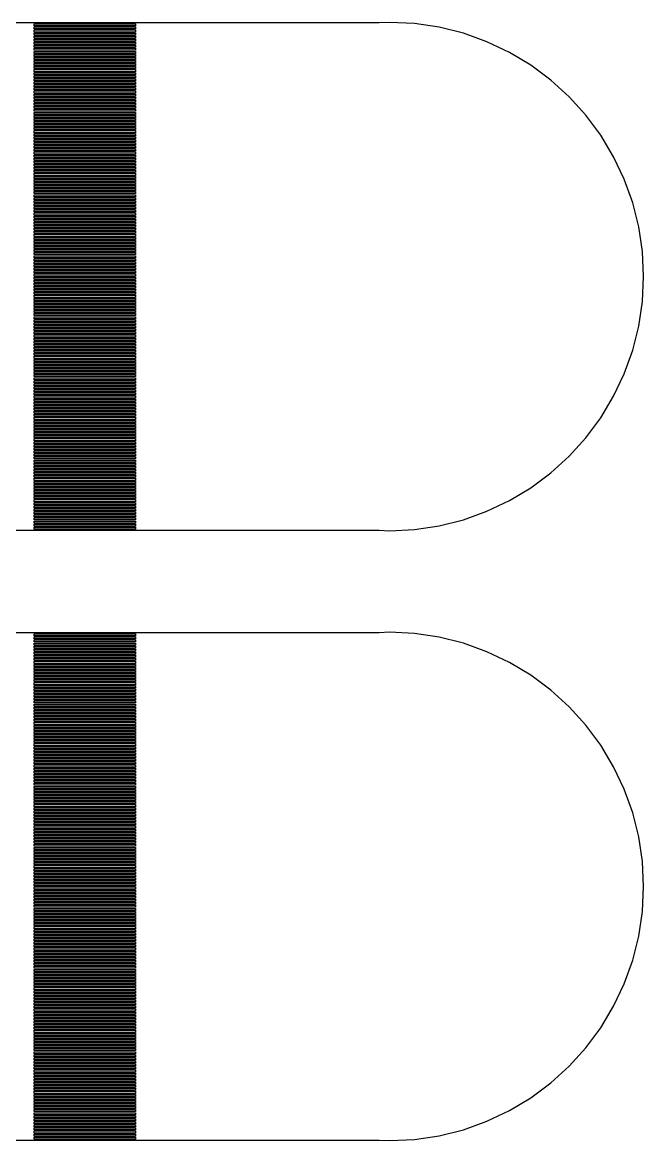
# Model space of a CAD drawing. Extents: x 0.5 to 47.5, y 0.5 to 53.5.
# Drawn here: x 17.39 to 23.5, y 24.5 to 35.5 of the extents above; entities that cross this region are included whole.
import ezdxf

# ---------------------------------------------------------------- set-up
doc = ezdxf.new("R2010")
doc.units = 0

msp = doc.modelspace()

# ---------------------------------------------------------------- linework, layer by layer
for p, q in [((20.8981, 35.495), (15.1019, 35.495)), ((17.5, 35.465), (17.5, 35.485)), ((17.5, 35.485), (18.5, 35.485)), ((18.5, 35.465), (17.5, 35.465)), ((17.5, 35.435), (17.5, 35.455)), ((17.5, 35.455), (18.5, 35.455)), ((18.5, 35.435), (17.5, 35.435)), ((17.5, 35.405), (17.5, 35.425)), ((17.5, 35.425), (18.5, 35.425)), ((18.5, 35.485), (18.5, 35.465)), ((18.5, 35.455), (18.5, 35.435)), ((18.5, 35.425), (18.5, 35.405)), ((21, 35.5), (20.8981, 35.495)), ((21.245, 35.488), (21, 35.5)), ((21.4877, 35.452), (21.245, 35.488)), ((21.7257, 35.3923), (21.4877, 35.452)), ((18.5, 35.405), (17.5, 35.405)), ((17.5, 35.375), (17.5, 35.395)), ((17.5, 35.395), (18.5, 35.395)), ((18.5, 35.375), (17.5, 35.375)), ((17.5, 35.345), (17.5, 35.365)), ((17.5, 35.365), (18.5, 35.365)), ((18.5, 35.345), (17.5, 35.345)), ((17.5, 35.315), (17.5, 35.335)), ((17.5, 35.335), (18.5, 35.335)), ((18.5, 35.315), (17.5, 35.315)), ((18.5, 35.395), (18.5, 35.375)), ((18.5, 35.365), (18.5, 35.345)), ((18.5, 35.335), (18.5, 35.315)), ((21.9567, 35.3097), (21.7257, 35.3923)), ((17.5, 35.285), (17.5, 35.305)), ((17.5, 35.305), (18.5, 35.305)), ((18.5, 35.285), (17.5, 35.285)), ((17.5, 35.255), (17.5, 35.275)), ((17.5, 35.275), (18.5, 35.275)), ((18.5, 35.255), (17.5, 35.255)), ((17.5, 35.225), (17.5, 35.245)), ((17.5, 35.245), (18.5, 35.245)), ((18.5, 35.225), (17.5, 35.225)), ((17.5, 35.195), (17.5, 35.215)), ((17.5, 35.215), (18.5, 35.215)), ((18.5, 35.305), (18.5, 35.285)), ((18.5, 35.275), (18.5, 35.255)), ((18.5, 35.245), (18.5, 35.225)), ((18.5, 35.215), (18.5, 35.195)), ((22.1785, 35.2048), (21.9567, 35.3097)), ((22.3889, 35.0787), (22.1785, 35.2048)), ((18.5, 35.195), (17.5, 35.195)), ((17.5, 35.165), (17.5, 35.185)), ((17.5, 35.185), (18.5, 35.185)), ((18.5, 35.165), (17.5, 35.165)), ((17.5, 35.135), (17.5, 35.155)), ((17.5, 35.155), (18.5, 35.155)), ((18.5, 35.135), (17.5, 35.135)), ((17.5, 35.105), (17.5, 35.125)), ((17.5, 35.125), (18.5, 35.125)), ((18.5, 35.105), (17.5, 35.105)), ((17.5, 35.075), (17.5, 35.095)), ((17.5, 35.095), (18.5, 35.095)), ((18.5, 35.185), (18.5, 35.165)), ((18.5, 35.155), (18.5, 35.135)), ((18.5, 35.125), (18.5, 35.105)), ((18.5, 35.095), (18.5, 35.075)), ((18.5, 35.075), (17.5, 35.075)), ((17.5, 35.045), (17.5, 35.065)), ((17.5, 35.065), (18.5, 35.065)), ((18.5, 35.045), (17.5, 35.045)), ((17.5, 35.015), (17.5, 35.035)), ((17.5, 35.035), (18.5, 35.035)), ((18.5, 35.015), (17.5, 35.015)), ((17.5, 34.985), (17.5, 35.005)), ((17.5, 35.005), (18.5, 35.005)), ((18.5, 34.985), (17.5, 34.985)), ((18.5, 35.065), (18.5, 35.045)), ((18.5, 35.035), (18.5, 35.015)), ((18.5, 35.005), (18.5, 34.985)), ((22.586, 34.9325), (22.3889, 35.0787)), ((17.5, 34.955), (17.5, 34.975)), ((17.5, 34.975), (18.5, 34.975)), ((18.5, 34.955), (17.5, 34.955)), ((17.5, 34.925), (17.5, 34.945)), ((17.5, 34.945), (18.5, 34.945)), ((18.5, 34.925), (17.5, 34.925)), ((17.5, 34.895), (17.5, 34.915)), ((17.5, 34.915), (18.5, 34.915)), ((18.5, 34.895), (17.5, 34.895)), ((17.5, 34.865), (17.5, 34.885)), ((17.5, 34.885), (18.5, 34.885)), ((18.5, 34.975), (18.5, 34.955)), ((18.5, 34.945), (18.5, 34.925)), ((18.5, 34.915), (18.5, 34.895)), ((18.5, 34.885), (18.5, 34.865)), ((22.7678, 34.7678), (22.586, 34.9325)), ((18.5, 34.865), (17.5, 34.865)), ((17.5, 34.835), (17.5, 34.855)), ((17.5, 34.855), (18.5, 34.855)), ((18.5, 34.835), (17.5, 34.835)), ((17.5, 34.805), (17.5, 34.825)), ((17.5, 34.825), (18.5, 34.825)), ((18.5, 34.805), (17.5, 34.805)), ((17.5, 34.775), (17.5, 34.795)), ((17.5, 34.795), (18.5, 34.795)), ((18.5, 34.775), (17.5, 34.775)), ((17.5, 34.745), (17.5, 34.765)), ((17.5, 34.765), (18.5, 34.765)), ((18.5, 34.855), (18.5, 34.835)), ((18.5, 34.825), (18.5, 34.805)), ((18.5, 34.795), (18.5, 34.775)), ((18.5, 34.765), (18.5, 34.745)), ((22.9325, 34.586), (22.7678, 34.7678)), ((18.5, 34.745), (17.5, 34.745)), ((17.5, 34.715), (17.5, 34.735)), ((17.5, 34.735), (18.5, 34.735)), ((18.5, 34.715), (17.5, 34.715)), ((17.5, 34.685), (17.5, 34.705)), ((17.5, 34.705), (18.5, 34.705)), ((18.5, 34.685), (17.5, 34.685)), ((17.5, 34.655), (17.5, 34.675)), ((17.5, 34.675), (18.5, 34.675)), ((18.5, 34.655), (17.5, 34.655)), ((18.5, 34.735), (18.5, 34.715)), ((18.5, 34.705), (18.5, 34.685)), ((18.5, 34.675), (18.5, 34.655)), ((17.5, 34.625), (17.5, 34.645)), ((17.5, 34.645), (18.5, 34.645)), ((18.5, 34.625), (17.5, 34.625)), ((17.5, 34.595), (17.5, 34.615)), ((17.5, 34.615), (18.5, 34.615)), ((18.5, 34.595), (17.5, 34.595)), ((17.5, 34.565), (17.5, 34.585)), ((17.5, 34.585), (18.5, 34.585)), ((18.5, 34.565), (17.5, 34.565)), ((17.5, 34.535), (17.5, 34.555)), ((17.5, 34.555), (18.5, 34.555)), ((18.5, 34.645), (18.5, 34.625)), ((18.5, 34.615), (18.5, 34.595)), ((18.5, 34.585), (18.5, 34.565)), ((18.5, 34.555), (18.5, 34.535)), ((23.0787, 34.3889), (22.9325, 34.586)), ((18.5, 34.535), (17.5, 34.535)), ((17.5, 34.505), (17.5, 34.525)), ((17.5, 34.525), (18.5, 34.525)), ((18.5, 34.505), (17.5, 34.505)), ((17.5, 34.475), (17.5, 34.495)), ((17.5, 34.495), (18.5, 34.495)), ((18.5, 34.475), (17.5, 34.475)), ((17.5, 34.445), (17.5, 34.465)), ((17.5, 34.465), (18.5, 34.465)), ((18.5, 34.445), (17.5, 34.445)), ((17.5, 34.415), (17.5, 34.435)), ((17.5, 34.435), (18.5, 34.435)), ((18.5, 34.525), (18.5, 34.505)), ((18.5, 34.495), (18.5, 34.475)), ((18.5, 34.465), (18.5, 34.445)), ((18.5, 34.435), (18.5, 34.415)), ((18.5, 34.415), (17.5, 34.415)), ((17.5, 34.385), (17.5, 34.405)), ((17.5, 34.405), (18.5, 34.405)), ((18.5, 34.385), (17.5, 34.385)), ((17.5, 34.355), (17.5, 34.375)), ((17.5, 34.375), (18.5, 34.375)), ((18.5, 34.355), (17.5, 34.355)), ((17.5, 34.325), (17.5, 34.345)), ((17.5, 34.345), (18.5, 34.345)), ((18.5, 34.325), (17.5, 34.325)), ((18.5, 34.405), (18.5, 34.385)), ((18.5, 34.375), (18.5, 34.355)), ((18.5, 34.345), (18.5, 34.325)), ((23.2048, 34.1785), (23.0787, 34.3889)), ((17.5, 34.295), (17.5, 34.315)), ((17.5, 34.315), (18.5, 34.315)), ((18.5, 34.295), (17.5, 34.295)), ((17.5, 34.265), (17.5, 34.285)), ((17.5, 34.285), (18.5, 34.285)), ((18.5, 34.265), (17.5, 34.265)), ((17.5, 34.235), (17.5, 34.255)), ((17.5, 34.255), (18.5, 34.255)), ((18.5, 34.235), (17.5, 34.235)), ((17.5, 34.205), (17.5, 34.225)), ((17.5, 34.225), (18.5, 34.225)), ((18.5, 34.315), (18.5, 34.295)), ((18.5, 34.285), (18.5, 34.265)), ((18.5, 34.255), (18.5, 34.235)), ((18.5, 34.225), (18.5, 34.205)), ((18.5, 34.205), (17.5, 34.205)), ((17.5, 34.175), (17.5, 34.195)), ((17.5, 34.195), (18.5, 34.195)), ((18.5, 34.175), (17.5, 34.175)), ((17.5, 34.145), (17.5, 34.165)), ((17.5, 34.165), (18.5, 34.165)), ((18.5, 34.145), (17.5, 34.145)), ((17.5, 34.115), (17.5, 34.135)), ((17.5, 34.135), (18.5, 34.135)), ((18.5, 34.115), (17.5, 34.115)), ((17.5, 34.085), (17.5, 34.105)), ((17.5, 34.105), (18.5, 34.105)), ((18.5, 34.195), (18.5, 34.175)), ((18.5, 34.165), (18.5, 34.145)), ((18.5, 34.135), (18.5, 34.115)), ((18.5, 34.105), (18.5, 34.085)), ((23.3097, 33.9567), (23.2048, 34.1785)), ((18.5, 34.085), (17.5, 34.085)), ((17.5, 34.055), (17.5, 34.075)), ((17.5, 34.075), (18.5, 34.075)), ((18.5, 34.055), (17.5, 34.055)), ((17.5, 34.025), (17.5, 34.045)), ((17.5, 34.045), (18.5, 34.045)), ((18.5, 34.025), (17.5, 34.025)), ((17.5, 33.995), (17.5, 34.015)), ((17.5, 34.015), (18.5, 34.015)), ((18.5, 33.995), (17.5, 33.995)), ((18.5, 34.075), (18.5, 34.055)), ((18.5, 34.045), (18.5, 34.025)), ((18.5, 34.015), (18.5, 33.995)), ((17.5, 33.965), (17.5, 33.985)), ((17.5, 33.985), (18.5, 33.985)), ((18.5, 33.965), (17.5, 33.965)), ((17.5, 33.935), (17.5, 33.955)), ((17.5, 33.955), (18.5, 33.955)), ((18.5, 33.935), (17.5, 33.935)), ((17.5, 33.905), (17.5, 33.925)), ((17.5, 33.925), (18.5, 33.925)), ((18.5, 33.905), (17.5, 33.905)), ((17.5, 33.875), (17.5, 33.895)), ((17.5, 33.895), (18.5, 33.895)), ((18.5, 33.985), (18.5, 33.965)), ((18.5, 33.955), (18.5, 33.935)), ((18.5, 33.925), (18.5, 33.905)), ((18.5, 33.895), (18.5, 33.875)), ((23.3923, 33.7257), (23.3097, 33.9567)), ((18.5, 33.875), (17.5, 33.875)), ((17.5, 33.845), (17.5, 33.865)), ((17.5, 33.865), (18.5, 33.865)), ((18.5, 33.845), (17.5, 33.845)), ((17.5, 33.815), (17.5, 33.835)), ((17.5, 33.835), (18.5, 33.835)), ((18.5, 33.815), (17.5, 33.815)), ((17.5, 33.785), (17.5, 33.805)), ((17.5, 33.805), (18.5, 33.805)), ((18.5, 33.785), (17.5, 33.785)), ((17.5, 33.755), (17.5, 33.775)), ((17.5, 33.775), (18.5, 33.775)), ((18.5, 33.865), (18.5, 33.845)), ((18.5, 33.835), (18.5, 33.815)), ((18.5, 33.805), (18.5, 33.785)), ((18.5, 33.775), (18.5, 33.755)), ((18.5, 33.755), (17.5, 33.755)), ((17.5, 33.725), (17.5, 33.745)), ((17.5, 33.745), (18.5, 33.745)), ((18.5, 33.725), (17.5, 33.725)), ((17.5, 33.695), (17.5, 33.715)), ((17.5, 33.715), (18.5, 33.715)), ((18.5, 33.695), (17.5, 33.695)), ((17.5, 33.665), (17.5, 33.685)), ((17.5, 33.685), (18.5, 33.685)), ((18.5, 33.665), (17.5, 33.665)), ((18.5, 33.745), (18.5, 33.725)), ((18.5, 33.715), (18.5, 33.695)), ((18.5, 33.685), (18.5, 33.665)), ((23.452, 33.4877), (23.3923, 33.7257)), ((17.5, 33.635), (17.5, 33.655)), ((17.5, 33.655), (18.5, 33.655)), ((18.5, 33.635), (17.5, 33.635)), ((17.5, 33.605), (17.5, 33.625)), ((17.5, 33.625), (18.5, 33.625)), ((18.5, 33.605), (17.5, 33.605)), ((17.5, 33.575), (17.5, 33.595)), ((17.5, 33.595), (18.5, 33.595)), ((18.5, 33.575), (17.5, 33.575)), ((17.5, 33.545), (17.5, 33.565)), ((17.5, 33.565), (18.5, 33.565)), ((18.5, 33.655), (18.5, 33.635)), ((18.5, 33.625), (18.5, 33.605)), ((18.5, 33.595), (18.5, 33.575)), ((18.5, 33.565), (18.5, 33.545)), ((18.5, 33.545), (17.5, 33.545)), ((17.5, 33.515), (17.5, 33.535)), ((17.5, 33.535), (18.5, 33.535)), ((18.5, 33.515), (17.5, 33.515)), ((17.5, 33.485), (17.5, 33.505)), ((17.5, 33.505), (18.5, 33.505)), ((18.5, 33.485), (17.5, 33.485)), ((17.5, 33.455), (17.5, 33.475)), ((17.5, 33.475), (18.5, 33.475)), ((18.5, 33.455), (17.5, 33.455)), ((17.5, 33.425), (17.5, 33.445)), ((17.5, 33.445), (18.5, 33.445)), ((18.5, 33.535), (18.5, 33.515)), ((18.5, 33.505), (18.5, 33.485)), ((18.5, 33.475), (18.5, 33.455)), ((18.5, 33.445), (18.5, 33.425)), ((23.488, 33.245), (23.452, 33.4877)), ((18.5, 33.425), (17.5, 33.425)), ((17.5, 33.395), (17.5, 33.415)), ((17.5, 33.415), (18.5, 33.415)), ((18.5, 33.395), (17.5, 33.395)), ((17.5, 33.365), (17.5, 33.385)), ((17.5, 33.385), (18.5, 33.385)), ((18.5, 33.365), (17.5, 33.365)), ((17.5, 33.335), (17.5, 33.355)), ((17.5, 33.355), (18.5, 33.355)), ((18.5, 33.335), (17.5, 33.335)), ((18.5, 33.415), (18.5, 33.395)), ((18.5, 33.385), (18.5, 33.365)), ((18.5, 33.355), (18.5, 33.335)), ((17.5, 33.305), (17.5, 33.325)), ((17.5, 33.325), (18.5, 33.325)), ((18.5, 33.305), (17.5, 33.305)), ((17.5, 33.275), (17.5, 33.295)), ((17.5, 33.295), (18.5, 33.295)), ((18.5, 33.275), (17.5, 33.275)), ((17.5, 33.245), (17.5, 33.265)), ((17.5, 33.265), (18.5, 33.265)), ((18.5, 33.245), (17.5, 33.245)), ((17.5, 33.215), (17.5, 33.235)), ((17.5, 33.235), (18.5, 33.235)), ((18.5, 33.325), (18.5, 33.305)), ((18.5, 33.295), (18.5, 33.275)), ((18.5, 33.265), (18.5, 33.245)), ((18.5, 33.235), (18.5, 33.215)), ((23.5, 33), (23.488, 33.245)), ((18.5, 33.215), (17.5, 33.215)), ((17.5, 33.185), (17.5, 33.205)), ((17.5, 33.205), (18.5, 33.205)), ((18.5, 33.185), (17.5, 33.185)), ((17.5, 33.155), (17.5, 33.175)), ((17.5, 33.175), (18.5, 33.175)), ((18.5, 33.155), (17.5, 33.155)), ((17.5, 33.125), (17.5, 33.145)), ((17.5, 33.145), (18.5, 33.145)), ((18.5, 33.125), (17.5, 33.125)), ((17.5, 33.095), (17.5, 33.115)), ((17.5, 33.115), (18.5, 33.115)), ((18.5, 33.205), (18.5, 33.185)), ((18.5, 33.175), (18.5, 33.155)), ((18.5, 33.145), (18.5, 33.125)), ((18.5, 33.115), (18.5, 33.095)), ((18.5, 33.095), (17.5, 33.095)), ((17.5, 33.065), (17.5, 33.085)), ((17.5, 33.085), (18.5, 33.085)), ((18.5, 33.065), (17.5, 33.065)), ((17.5, 33.035), (17.5, 33.055)), ((17.5, 33.055), (18.5, 33.055)), ((18.5, 33.035), (17.5, 33.035)), ((17.5, 33.005), (17.5, 33.025)), ((17.5, 33.025), (18.5, 33.025)), ((18.5, 33.005), (17.5, 33.005)), ((18.5, 33.085), (18.5, 33.065)), ((18.5, 33.055), (18.5, 33.035)), ((18.5, 33.025), (18.5, 33.005)), ((23.488, 32.755), (23.5, 33)), ((17.5, 32.975), (17.5, 32.995)), ((17.5, 32.995), (18.5, 32.995)), ((18.5, 32.975), (17.5, 32.975)), ((17.5, 32.945), (17.5, 32.965)), ((17.5, 32.965), (18.5, 32.965)), ((18.5, 32.945), (17.5, 32.945)), ((17.5, 32.915), (17.5, 32.935)), ((17.5, 32.935), (18.5, 32.935)), ((18.5, 32.915), (17.5, 32.915)), ((17.5, 32.885), (17.5, 32.905)), ((17.5, 32.905), (18.5, 32.905)), ((18.5, 32.995), (18.5, 32.975)), ((18.5, 32.965), (18.5, 32.945)), ((18.5, 32.935), (18.5, 32.915)), ((18.5, 32.905), (18.5, 32.885)), ((18.5, 32.885), (17.5, 32.885)), ((17.5, 32.855), (17.5, 32.875)), ((17.5, 32.875), (18.5, 32.875)), ((18.5, 32.855), (17.5, 32.855)), ((17.5, 32.825), (17.5, 32.845)), ((17.5, 32.845), (18.5, 32.845)), ((18.5, 32.825), (17.5, 32.825)), ((17.5, 32.795), (17.5, 32.815)), ((17.5, 32.815), (18.5, 32.815)), ((18.5, 32.795), (17.5, 32.795)), ((17.5, 32.765), (17.5, 32.785)), ((17.5, 32.785), (18.5, 32.785)), ((18.5, 32.875), (18.5, 32.855)), ((18.5, 32.845), (18.5, 32.825)), ((18.5, 32.815), (18.5, 32.795)), ((18.5, 32.785), (18.5, 32.765)), ((18.5, 32.765), (17.5, 32.765)), ((17.5, 32.735), (17.5, 32.755)), ((17.5, 32.755), (18.5, 32.755)), ((18.5, 32.735), (17.5, 32.735)), ((17.5, 32.705), (17.5, 32.725)), ((17.5, 32.725), (18.5, 32.725)), ((18.5, 32.705), (17.5, 32.705)), ((17.5, 32.675), (17.5, 32.695)), ((17.5, 32.695), (18.5, 32.695)), ((18.5, 32.675), (17.5, 32.675)), ((18.5, 32.755), (18.5, 32.735)), ((18.5, 32.725), (18.5, 32.705)), ((18.5, 32.695), (18.5, 32.675)), ((23.452, 32.5123), (23.488, 32.755)), ((17.5, 32.645), (17.5, 32.665)), ((17.5, 32.665), (18.5, 32.665)), ((18.5, 32.645), (17.5, 32.645)), ((17.5, 32.615), (17.5, 32.635)), ((17.5, 32.635), (18.5, 32.635)), ((18.5, 32.615), (17.5, 32.615)), ((17.5, 32.585), (17.5, 32.605)), ((17.5, 32.605), (18.5, 32.605)), ((18.5, 32.585), (17.5, 32.585)), ((17.5, 32.555), (17.5, 32.575)), ((17.5, 32.575), (18.5, 32.575)), ((18.5, 32.665), (18.5, 32.645)), ((18.5, 32.635), (18.5, 32.615)), ((18.5, 32.605), (18.5, 32.585)), ((18.5, 32.575), (18.5, 32.555)), ((18.5, 32.555), (17.5, 32.555)), ((17.5, 32.525), (17.5, 32.545)), ((17.5, 32.545), (18.5, 32.545)), ((18.5, 32.525), (17.5, 32.525)), ((17.5, 32.495), (17.5, 32.515)), ((17.5, 32.515), (18.5, 32.515)), ((18.5, 32.495), (17.5, 32.495)), ((17.5, 32.465), (17.5, 32.485)), ((17.5, 32.485), (18.5, 32.485)), ((18.5, 32.465), (17.5, 32.465)), ((17.5, 32.435), (17.5, 32.455)), ((17.5, 32.455), (18.5, 32.455)), ((18.5, 32.545), (18.5, 32.525)), ((18.5, 32.515), (18.5, 32.495)), ((18.5, 32.485), (18.5, 32.465)), ((18.5, 32.455), (18.5, 32.435)), ((23.3923, 32.2743), (23.452, 32.5123)), ((18.5, 32.435), (17.5, 32.435)), ((17.5, 32.405), (17.5, 32.425)), ((17.5, 32.425), (18.5, 32.425)), ((18.5, 32.405), (17.5, 32.405)), ((17.5, 32.375), (17.5, 32.395)), ((17.5, 32.395), (18.5, 32.395)), ((18.5, 32.375), (17.5, 32.375)), ((17.5, 32.345), (17.5, 32.365)), ((17.5, 32.365), (18.5, 32.365)), ((18.5, 32.345), (17.5, 32.345)), ((18.5, 32.425), (18.5, 32.405)), ((18.5, 32.395), (18.5, 32.375)), ((18.5, 32.365), (18.5, 32.345)), ((17.5, 32.315), (17.5, 32.335)), ((17.5, 32.335), (18.5, 32.335)), ((18.5, 32.315), (17.5, 32.315)), ((17.5, 32.285), (17.5, 32.305)), ((17.5, 32.305), (18.5, 32.305)), ((18.5, 32.285), (17.5, 32.285)), ((17.5, 32.255), (17.5, 32.275)), ((17.5, 32.275), (18.5, 32.275)), ((18.5, 32.255), (17.5, 32.255)), ((17.5, 32.225), (17.5, 32.245)), ((17.5, 32.245), (18.5, 32.245)), ((18.5, 32.335), (18.5, 32.315)), ((18.5, 32.305), (18.5, 32.285)), ((18.5, 32.275), (18.5, 32.255)), ((18.5, 32.245), (18.5, 32.225)), ((23.3097, 32.0433), (23.3923, 32.2743)), ((18.5, 32.225), (17.5, 32.225)), ((17.5, 32.195), (17.5, 32.215)), ((17.5, 32.215), (18.5, 32.215)), ((18.5, 32.195), (17.5, 32.195)), ((17.5, 32.165), (17.5, 32.185)), ((17.5, 32.185), (18.5, 32.185)), ((18.5, 32.165), (17.5, 32.165)), ((17.5, 32.135), (17.5, 32.155)), ((17.5, 32.155), (18.5, 32.155)), ((18.5, 32.135), (17.5, 32.135)), ((17.5, 32.105), (17.5, 32.125)), ((17.5, 32.125), (18.5, 32.125)), ((18.5, 32.215), (18.5, 32.195)), ((18.5, 32.185), (18.5, 32.165)), ((18.5, 32.155), (18.5, 32.135)), ((18.5, 32.125), (18.5, 32.105)), ((18.5, 32.105), (17.5, 32.105)), ((17.5, 32.075), (17.5, 32.095)), ((17.5, 32.095), (18.5, 32.095)), ((18.5, 32.075), (17.5, 32.075)), ((17.5, 32.045), (17.5, 32.065)), ((17.5, 32.065), (18.5, 32.065)), ((18.5, 32.045), (17.5, 32.045)), ((17.5, 32.015), (17.5, 32.035)), ((17.5, 32.035), (18.5, 32.035)), ((18.5, 32.015), (17.5, 32.015)), ((18.5, 32.095), (18.5, 32.075)), ((18.5, 32.065), (18.5, 32.045)), ((18.5, 32.035), (18.5, 32.015)), ((23.2048, 31.8215), (23.3097, 32.0433)), ((17.5, 31.985), (17.5, 32.005)), ((17.5, 32.005), (18.5, 32.005)), ((18.5, 31.985), (17.5, 31.985)), ((17.5, 31.955), (17.5, 31.975)), ((17.5, 31.975), (18.5, 31.975)), ((18.5, 31.955), (17.5, 31.955)), ((17.5, 31.925), (17.5, 31.945)), ((17.5, 31.945), (18.5, 31.945)), ((18.5, 31.925), (17.5, 31.925)), ((17.5, 31.895), (17.5, 31.915)), ((17.5, 31.915), (18.5, 31.915)), ((18.5, 32.005), (18.5, 31.985)), ((18.5, 31.975), (18.5, 31.955)), ((18.5, 31.945), (18.5, 31.925)), ((18.5, 31.915), (18.5, 31.895)), ((18.5, 31.895), (17.5, 31.895)), ((17.5, 31.865), (17.5, 31.885)), ((17.5, 31.885), (18.5, 31.885)), ((18.5, 31.865), (17.5, 31.865)), ((17.5, 31.835), (17.5, 31.855)), ((17.5, 31.855), (18.5, 31.855)), ((18.5, 31.835), (17.5, 31.835)), ((17.5, 31.805), (17.5, 31.825)), ((17.5, 31.825), (18.5, 31.825)), ((18.5, 31.805), (17.5, 31.805)), ((17.5, 31.775), (17.5, 31.795)), ((17.5, 31.795), (18.5, 31.795)), ((18.5, 31.885), (18.5, 31.865)), ((18.5, 31.855), (18.5, 31.835)), ((18.5, 31.825), (18.5, 31.805)), ((18.5, 31.795), (18.5, 31.775)), ((23.0787, 31.6111), (23.2048, 31.8215)), ((18.5, 31.775), (17.5, 31.775)), ((17.5, 31.745), (17.5, 31.765)), ((17.5, 31.765), (18.5, 31.765)), ((18.5, 31.745), (17.5, 31.745)), ((17.5, 31.715), (17.5, 31.735)), ((17.5, 31.735), (18.5, 31.735)), ((18.5, 31.715), (17.5, 31.715)), ((17.5, 31.685), (17.5, 31.705)), ((17.5, 31.705), (18.5, 31.705)), ((18.5, 31.685), (17.5, 31.685)), ((18.5, 31.765), (18.5, 31.745)), ((18.5, 31.735), (18.5, 31.715)), ((18.5, 31.705), (18.5, 31.685)), ((17.5, 31.655), (17.5, 31.675)), ((17.5, 31.675), (18.5, 31.675)), ((18.5, 31.655), (17.5, 31.655)), ((17.5, 31.625), (17.5, 31.645)), ((17.5, 31.645), (18.5, 31.645)), ((18.5, 31.625), (17.5, 31.625)), ((17.5, 31.595), (17.5, 31.615)), ((17.5, 31.615), (18.5, 31.615)), ((18.5, 31.595), (17.5, 31.595)), ((17.5, 31.565), (17.5, 31.585)), ((17.5, 31.585), (18.5, 31.585)), ((18.5, 31.675), (18.5, 31.655)), ((18.5, 31.645), (18.5, 31.625)), ((18.5, 31.615), (18.5, 31.595)), ((18.5, 31.585), (18.5, 31.565)), ((22.9325, 31.414), (23.0787, 31.6111)), ((18.5, 31.565), (17.5, 31.565)), ((17.5, 31.535), (17.5, 31.555)), ((17.5, 31.555), (18.5, 31.555)), ((18.5, 31.535), (17.5, 31.535)), ((17.5, 31.505), (17.5, 31.525)), ((17.5, 31.525), (18.5, 31.525)), ((18.5, 31.505), (17.5, 31.505)), ((17.5, 31.475), (17.5, 31.495)), ((17.5, 31.495), (18.5, 31.495)), ((18.5, 31.475), (17.5, 31.475)), ((17.5, 31.445), (17.5, 31.465)), ((17.5, 31.465), (18.5, 31.465)), ((18.5, 31.555), (18.5, 31.535)), ((18.5, 31.525), (18.5, 31.505)), ((18.5, 31.495), (18.5, 31.475)), ((18.5, 31.465), (18.5, 31.445)), ((18.5, 31.445), (17.5, 31.445)), ((17.5, 31.415), (17.5, 31.435)), ((17.5, 31.435), (18.5, 31.435)), ((18.5, 31.415), (17.5, 31.415)), ((17.5, 31.385), (17.5, 31.405)), ((17.5, 31.405), (18.5, 31.405)), ((18.5, 31.385), (17.5, 31.385)), ((17.5, 31.355), (17.5, 31.375)), ((17.5, 31.375), (18.5, 31.375)), ((18.5, 31.355), (17.5, 31.355)), ((18.5, 31.435), (18.5, 31.415)), ((18.5, 31.405), (18.5, 31.385)), ((18.5, 31.375), (18.5, 31.355)), ((22.7678, 31.2322), (22.9325, 31.414)), ((17.5, 31.325), (17.5, 31.345)), ((17.5, 31.345), (18.5, 31.345)), ((18.5, 31.325), (17.5, 31.325)), ((17.5, 31.295), (17.5, 31.315)), ((17.5, 31.315), (18.5, 31.315)), ((18.5, 31.295), (17.5, 31.295)), ((17.5, 31.265), (17.5, 31.285)), ((17.5, 31.285), (18.5, 31.285)), ((18.5, 31.265), (17.5, 31.265)), ((17.5, 31.235), (17.5, 31.255)), ((17.5, 31.255), (18.5, 31.255)), ((18.5, 31.345), (18.5, 31.325)), ((18.5, 31.315), (18.5, 31.295)), ((18.5, 31.285), (18.5, 31.265)), ((18.5, 31.255), (18.5, 31.235)), ((18.5, 31.235), (17.5, 31.235)), ((17.5, 31.205), (17.5, 31.225)), ((17.5, 31.225), (18.5, 31.225)), ((18.5, 31.205), (17.5, 31.205)), ((17.5, 31.175), (17.5, 31.195)), ((17.5, 31.195), (18.5, 31.195)), ((18.5, 31.175), (17.5, 31.175)), ((17.5, 31.145), (17.5, 31.165)), ((17.5, 31.165), (18.5, 31.165)), ((18.5, 31.145), (17.5, 31.145)), ((17.5, 31.115), (17.5, 31.135)), ((17.5, 31.135), (18.5, 31.135)), ((18.5, 31.225), (18.5, 31.205)), ((18.5, 31.195), (18.5, 31.175)), ((18.5, 31.165), (18.5, 31.145)), ((18.5, 31.135), (18.5, 31.115)), ((22.586, 31.0675), (22.7678, 31.2322)), ((18.5, 31.115), (17.5, 31.115)), ((17.5, 31.085), (17.5, 31.105)), ((17.5, 31.105), (18.5, 31.105)), ((18.5, 31.085), (17.5, 31.085)), ((17.5, 31.055), (17.5, 31.075)), ((17.5, 31.075), (18.5, 31.075)), ((18.5, 31.055), (17.5, 31.055)), ((17.5, 31.025), (17.5, 31.045)), ((17.5, 31.045), (18.5, 31.045)), ((18.5, 31.025), (17.5, 31.025)), ((18.5, 31.105), (18.5, 31.085)), ((18.5, 31.075), (18.5, 31.055)), ((18.5, 31.045), (18.5, 31.025)), ((22.3889, 30.9213), (22.586, 31.0675)), ((17.5, 30.995), (17.5, 31.015)), ((17.5, 31.015), (18.5, 31.015)), ((18.5, 30.995), (17.5, 30.995)), ((17.5, 30.965), (17.5, 30.985)), ((17.5, 30.985), (18.5, 30.985)), ((18.5, 30.965), (17.5, 30.965)), ((17.5, 30.935), (17.5, 30.955)), ((17.5, 30.955), (18.5, 30.955)), ((18.5, 30.935), (17.5, 30.935)), ((17.5, 30.905), (17.5, 30.925)), ((17.5, 30.925), (18.5, 30.925)), ((18.5, 31.015), (18.5, 30.995)), ((18.5, 30.985), (18.5, 30.965)), ((18.5, 30.955), (18.5, 30.935)), ((18.5, 30.925), (18.5, 30.905)), ((22.1785, 30.7952), (22.3889, 30.9213)), ((18.5, 30.905), (17.5, 30.905)), ((17.5, 30.875), (17.5, 30.895)), ((17.5, 30.895), (18.5, 30.895)), ((18.5, 30.875), (17.5, 30.875)), ((17.5, 30.845), (17.5, 30.865)), ((17.5, 30.865), (18.5, 30.865)), ((18.5, 30.845), (17.5, 30.845)), ((17.5, 30.815), (17.5, 30.835)), ((17.5, 30.835), (18.5, 30.835)), ((18.5, 30.815), (17.5, 30.815)), ((17.5, 30.785), (17.5, 30.805)), ((17.5, 30.805), (18.5, 30.805)), ((18.5, 30.895), (18.5, 30.875)), ((18.5, 30.865), (18.5, 30.845)), ((18.5, 30.835), (18.5, 30.815)), ((18.5, 30.805), (18.5, 30.785)), ((18.5, 30.785), (17.5, 30.785)), ((17.5, 30.755), (17.5, 30.775)), ((17.5, 30.775), (18.5, 30.775)), ((18.5, 30.755), (17.5, 30.755)), ((17.5, 30.725), (17.5, 30.745)), ((17.5, 30.745), (18.5, 30.745)), ((18.5, 30.725), (17.5, 30.725)), ((17.5, 30.695), (17.5, 30.715)), ((17.5, 30.715), (18.5, 30.715)), ((18.5, 30.695), (17.5, 30.695)), ((18.5, 30.775), (18.5, 30.755)), ((18.5, 30.745), (18.5, 30.725)), ((18.5, 30.715), (18.5, 30.695)), ((21.7257, 30.6077), (21.9567, 30.6903)), ((21.9567, 30.6903), (22.1785, 30.7952)), ((17.5, 30.665), (17.5, 30.685)), ((17.5, 30.685), (18.5, 30.685)), ((18.5, 30.665), (17.5, 30.665)), ((17.5, 30.635), (17.5, 30.655)), ((17.5, 30.655), (18.5, 30.655)), ((18.5, 30.635), (17.5, 30.635)), ((17.5, 30.605), (17.5, 30.625)), ((17.5, 30.625), (18.5, 30.625)), ((18.5, 30.605), (17.5, 30.605)), ((17.5, 30.575), (17.5, 30.595)), ((17.5, 30.595), (18.5, 30.595)), ((18.5, 30.685), (18.5, 30.665)), ((18.5, 30.655), (18.5, 30.635)), ((18.5, 30.625), (18.5, 30.605)), ((18.5, 30.595), (18.5, 30.575)), ((21.4877, 30.548), (21.7257, 30.6077)), ((15.1019, 30.505), (20.8981, 30.505)), ((18.5, 30.575), (17.5, 30.575)), ((17.5, 30.545), (17.5, 30.565)), ((17.5, 30.565), (18.5, 30.565)), ((18.5, 30.545), (17.5, 30.545)), ((17.5, 30.515), (17.5, 30.535)), ((17.5, 30.535), (18.5, 30.535)), ((18.5, 30.515), (17.5, 30.515)), ((18.5, 30.565), (18.5, 30.545)), ((18.5, 30.535), (18.5, 30.515)), ((20.8981, 30.505), (21, 30.5)), ((21, 30.5), (21.245, 30.512)), ((21.245, 30.512), (21.4877, 30.548)), ((20.8981, 29.495), (15.1019, 29.495)), ((17.5, 29.465), (17.5, 29.485)), ((17.5, 29.485), (18.5, 29.485)), ((18.5, 29.485), (18.5, 29.465)), ((21, 29.5), (20.8981, 29.495)), ((21.245, 29.488), (21, 29.5)), ((21.4877, 29.452), (21.245, 29.488)), ((18.5, 29.465), (17.5, 29.465)), ((17.5, 29.435), (17.5, 29.455)), ((17.5, 29.455), (18.5, 29.455)), ((18.5, 29.435), (17.5, 29.435)), ((17.5, 29.405), (17.5, 29.425)), ((17.5, 29.425), (18.5, 29.425)), ((18.5, 29.405), (17.5, 29.405)), ((17.5, 29.375), (17.5, 29.395)), ((17.5, 29.395), (18.5, 29.395)), ((18.5, 29.375), (17.5, 29.375)), ((18.5, 29.455), (18.5, 29.435)), ((18.5, 29.425), (18.5, 29.405)), ((18.5, 29.395), (18.5, 29.375)), ((21.7257, 29.3923), (21.4877, 29.452)), ((21.9567, 29.3097), (21.7257, 29.3923)), ((17.5, 29.345), (17.5, 29.365)), ((17.5, 29.365), (18.5, 29.365)), ((18.5, 29.345), (17.5, 29.345)), ((17.5, 29.315), (17.5, 29.335)), ((17.5, 29.335), (18.5, 29.335)), ((18.5, 29.315), (17.5, 29.315)), ((17.5, 29.285), (17.5, 29.305)), ((17.5, 29.305), (18.5, 29.305)), ((18.5, 29.285), (17.5, 29.285)), ((17.5, 29.255), (17.5, 29.275)), ((17.5, 29.275), (18.5, 29.275)), ((18.5, 29.365), (18.5, 29.345)), ((18.5, 29.335), (18.5, 29.315)), ((18.5, 29.305), (18.5, 29.285)), ((18.5, 29.275), (18.5, 29.255)), ((22.1785, 29.2048), (21.9567, 29.3097)), ((18.5, 29.255), (17.5, 29.255)), ((17.5, 29.225), (17.5, 29.245)), ((17.5, 29.245), (18.5, 29.245)), ((18.5, 29.225), (17.5, 29.225)), ((17.5, 29.195), (17.5, 29.215)), ((17.5, 29.215), (18.5, 29.215)), ((18.5, 29.195), (17.5, 29.195)), ((17.5, 29.165), (17.5, 29.185)), ((17.5, 29.185), (18.5, 29.185)), ((18.5, 29.165), (17.5, 29.165)), ((17.5, 29.135), (17.5, 29.155)), ((17.5, 29.155), (18.5, 29.155)), ((18.5, 29.245), (18.5, 29.225)), ((18.5, 29.215), (18.5, 29.195)), ((18.5, 29.185), (18.5, 29.165)), ((18.5, 29.155), (18.5, 29.135)), ((22.3889, 29.0787), (22.1785, 29.2048)), ((18.5, 29.135), (17.5, 29.135)), ((17.5, 29.105), (17.5, 29.125)), ((17.5, 29.125), (18.5, 29.125)), ((18.5, 29.105), (17.5, 29.105)), ((17.5, 29.075), (17.5, 29.095)), ((17.5, 29.095), (18.5, 29.095)), ((18.5, 29.075), (17.5, 29.075)), ((17.5, 29.045), (17.5, 29.065)), ((17.5, 29.065), (18.5, 29.065)), ((18.5, 29.045), (17.5, 29.045)), ((18.5, 29.125), (18.5, 29.105)), ((18.5, 29.095), (18.5, 29.075)), ((18.5, 29.065), (18.5, 29.045)), ((22.586, 28.9325), (22.3889, 29.0787)), ((17.5, 29.015), (17.5, 29.035)), ((17.5, 29.035), (18.5, 29.035)), ((18.5, 29.015), (17.5, 29.015)), ((17.5, 28.985), (17.5, 29.005)), ((17.5, 29.005), (18.5, 29.005)), ((18.5, 28.985), (17.5, 28.985)), ((17.5, 28.955), (17.5, 28.975)), ((17.5, 28.975), (18.5, 28.975)), ((18.5, 28.955), (17.5, 28.955)), ((17.5, 28.925), (17.5, 28.945)), ((17.5, 28.945), (18.5, 28.945)), ((18.5, 29.035), (18.5, 29.015)), ((18.5, 29.005), (18.5, 28.985)), ((18.5, 28.975), (18.5, 28.955)), ((18.5, 28.945), (18.5, 28.925)), ((22.7678, 28.7678), (22.586, 28.9325)), ((18.5, 28.925), (17.5, 28.925)), ((17.5, 28.895), (17.5, 28.915)), ((17.5, 28.915), (18.5, 28.915)), ((18.5, 28.895), (17.5, 28.895)), ((17.5, 28.865), (17.5, 28.885)), ((17.5, 28.885), (18.5, 28.885)), ((18.5, 28.865), (17.5, 28.865)), ((17.5, 28.835), (17.5, 28.855)), ((17.5, 28.855), (18.5, 28.855)), ((18.5, 28.835), (17.5, 28.835)), ((17.5, 28.805), (17.5, 28.825)), ((17.5, 28.825), (18.5, 28.825)), ((18.5, 28.915), (18.5, 28.895)), ((18.5, 28.885), (18.5, 28.865)), ((18.5, 28.855), (18.5, 28.835)), ((18.5, 28.825), (18.5, 28.805)), ((18.5, 28.805), (17.5, 28.805)), ((17.5, 28.775), (17.5, 28.795)), ((17.5, 28.795), (18.5, 28.795)), ((18.5, 28.775), (17.5, 28.775)), ((17.5, 28.745), (17.5, 28.765)), ((17.5, 28.765), (18.5, 28.765)), ((18.5, 28.745), (17.5, 28.745)), ((17.5, 28.715), (17.5, 28.735)), ((17.5, 28.735), (18.5, 28.735)), ((18.5, 28.715), (17.5, 28.715)), ((18.5, 28.795), (18.5, 28.775)), ((18.5, 28.765), (18.5, 28.745)), ((18.5, 28.735), (18.5, 28.715)), ((22.9325, 28.586), (22.7678, 28.7678)), ((17.5, 28.685), (17.5, 28.705)), ((17.5, 28.705), (18.5, 28.705)), ((18.5, 28.685), (17.5, 28.685)), ((17.5, 28.655), (17.5, 28.675)), ((17.5, 28.675), (18.5, 28.675)), ((18.5, 28.655), (17.5, 28.655)), ((17.5, 28.625), (17.5, 28.645)), ((17.5, 28.645), (18.5, 28.645)), ((18.5, 28.625), (17.5, 28.625)), ((17.5, 28.595), (17.5, 28.615)), ((17.5, 28.615), (18.5, 28.615)), ((18.5, 28.705), (18.5, 28.685)), ((18.5, 28.675), (18.5, 28.655)), ((18.5, 28.645), (18.5, 28.625)), ((18.5, 28.615), (18.5, 28.595)), ((18.5, 28.595), (17.5, 28.595)), ((17.5, 28.565), (17.5, 28.585)), ((17.5, 28.585), (18.5, 28.585)), ((18.5, 28.565), (17.5, 28.565)), ((17.5, 28.535), (17.5, 28.555)), ((17.5, 28.555), (18.5, 28.555)), ((18.5, 28.535), (17.5, 28.535)), ((17.5, 28.505), (17.5, 28.525)), ((17.5, 28.525), (18.5, 28.525)), ((18.5, 28.505), (17.5, 28.505)), ((17.5, 28.475), (17.5, 28.495)), ((17.5, 28.495), (18.5, 28.495)), ((18.5, 28.585), (18.5, 28.565)), ((18.5, 28.555), (18.5, 28.535)), ((18.5, 28.525), (18.5, 28.505)), ((18.5, 28.495), (18.5, 28.475)), ((23.0787, 28.3889), (22.9325, 28.586)), ((18.5, 28.475), (17.5, 28.475)), ((17.5, 28.445), (17.5, 28.465)), ((17.5, 28.465), (18.5, 28.465)), ((18.5, 28.445), (17.5, 28.445)), ((17.5, 28.415), (17.5, 28.435)), ((17.5, 28.435), (18.5, 28.435)), ((18.5, 28.415), (17.5, 28.415)), ((17.5, 28.385), (17.5, 28.405)), ((17.5, 28.405), (18.5, 28.405)), ((18.5, 28.385), (17.5, 28.385)), ((18.5, 28.465), (18.5, 28.445)), ((18.5, 28.435), (18.5, 28.415)), ((18.5, 28.405), (18.5, 28.385)), ((23.2048, 28.1785), (23.0787, 28.3889)), ((17.5, 28.355), (17.5, 28.375)), ((17.5, 28.375), (18.5, 28.375)), ((18.5, 28.355), (17.5, 28.355)), ((17.5, 28.325), (17.5, 28.345)), ((17.5, 28.345), (18.5, 28.345)), ((18.5, 28.325), (17.5, 28.325)), ((17.5, 28.295), (17.5, 28.315)), ((17.5, 28.315), (18.5, 28.315)), ((18.5, 28.295), (17.5, 28.295)), ((17.5, 28.265), (17.5, 28.285)), ((17.5, 28.285), (18.5, 28.285)), ((18.5, 28.375), (18.5, 28.355)), ((18.5, 28.345), (18.5, 28.325)), ((18.5, 28.315), (18.5, 28.295)), ((18.5, 28.285), (18.5, 28.265)), ((18.5, 28.265), (17.5, 28.265)), ((17.5, 28.235), (17.5, 28.255)), ((17.5, 28.255), (18.5, 28.255)), ((18.5, 28.235), (17.5, 28.235)), ((17.5, 28.205), (17.5, 28.225)), ((17.5, 28.225), (18.5, 28.225)), ((18.5, 28.205), (17.5, 28.205)), ((17.5, 28.175), (17.5, 28.195)), ((17.5, 28.195), (18.5, 28.195)), ((18.5, 28.175), (17.5, 28.175)), ((17.5, 28.145), (17.5, 28.165)), ((17.5, 28.165), (18.5, 28.165)), ((18.5, 28.255), (18.5, 28.235)), ((18.5, 28.225), (18.5, 28.205)), ((18.5, 28.195), (18.5, 28.175)), ((18.5, 28.165), (18.5, 28.145)), ((23.3097, 27.9567), (23.2048, 28.1785)), ((18.5, 28.145), (17.5, 28.145)), ((17.5, 28.115), (17.5, 28.135)), ((17.5, 28.135), (18.5, 28.135)), ((18.5, 28.115), (17.5, 28.115)), ((17.5, 28.085), (17.5, 28.105)), ((17.5, 28.105), (18.5, 28.105)), ((18.5, 28.085), (17.5, 28.085)), ((17.5, 28.055), (17.5, 28.075)), ((17.5, 28.075), (18.5, 28.075)), ((18.5, 28.055), (17.5, 28.055)), ((18.5, 28.135), (18.5, 28.115)), ((18.5, 28.105), (18.5, 28.085)), ((18.5, 28.075), (18.5, 28.055)), ((17.5, 28.025), (17.5, 28.045)), ((17.5, 28.045), (18.5, 28.045)), ((18.5, 28.025), (17.5, 28.025)), ((17.5, 27.995), (17.5, 28.015)), ((17.5, 28.015), (18.5, 28.015)), ((18.5, 27.995), (17.5, 27.995)), ((17.5, 27.965), (17.5, 27.985)), ((17.5, 27.985), (18.5, 27.985)), ((18.5, 27.965), (17.5, 27.965)), ((17.5, 27.935), (17.5, 27.955)), ((17.5, 27.955), (18.5, 27.955)), ((18.5, 28.045), (18.5, 28.025)), ((18.5, 28.015), (18.5, 27.995)), ((18.5, 27.985), (18.5, 27.965)), ((18.5, 27.955), (18.5, 27.935)), ((23.3923, 27.7257), (23.3097, 27.9567)), ((18.5, 27.935), (17.5, 27.935)), ((17.5, 27.905), (17.5, 27.925)), ((17.5, 27.925), (18.5, 27.925)), ((18.5, 27.905), (17.5, 27.905)), ((17.5, 27.875), (17.5, 27.895)), ((17.5, 27.895), (18.5, 27.895)), ((18.5, 27.875), (17.5, 27.875)), ((17.5, 27.845), (17.5, 27.865)), ((17.5, 27.865), (18.5, 27.865)), ((18.5, 27.845), (17.5, 27.845)), ((17.5, 27.815), (17.5, 27.835)), ((17.5, 27.835), (18.5, 27.835)), ((18.5, 27.925), (18.5, 27.905)), ((18.5, 27.895), (18.5, 27.875)), ((18.5, 27.865), (18.5, 27.845)), ((18.5, 27.835), (18.5, 27.815)), ((18.5, 27.815), (17.5, 27.815)), ((17.5, 27.785), (17.5, 27.805)), ((17.5, 27.805), (18.5, 27.805)), ((18.5, 27.785), (17.5, 27.785)), ((17.5, 27.755), (17.5, 27.775)), ((17.5, 27.775), (18.5, 27.775)), ((18.5, 27.755), (17.5, 27.755)), ((17.5, 27.725), (17.5, 27.745)), ((17.5, 27.745), (18.5, 27.745)), ((18.5, 27.725), (17.5, 27.725)), ((18.5, 27.805), (18.5, 27.785)), ((18.5, 27.775), (18.5, 27.755)), ((18.5, 27.745), (18.5, 27.725)), ((23.452, 27.4877), (23.3923, 27.7257)), ((17.5, 27.695), (17.5, 27.715)), ((17.5, 27.715), (18.5, 27.715)), ((18.5, 27.695), (17.5, 27.695)), ((17.5, 27.665), (17.5, 27.685)), ((17.5, 27.685), (18.5, 27.685)), ((18.5, 27.665), (17.5, 27.665)), ((17.5, 27.635), (17.5, 27.655)), ((17.5, 27.655), (18.5, 27.655)), ((18.5, 27.635), (17.5, 27.635)), ((17.5, 27.605), (17.5, 27.625)), ((17.5, 27.625), (18.5, 27.625)), ((18.5, 27.715), (18.5, 27.695)), ((18.5, 27.685), (18.5, 27.665)), ((18.5, 27.655), (18.5, 27.635)), ((18.5, 27.625), (18.5, 27.605)), ((18.5, 27.605), (17.5, 27.605)), ((17.5, 27.575), (17.5, 27.595)), ((17.5, 27.595), (18.5, 27.595)), ((18.5, 27.575), (17.5, 27.575)), ((17.5, 27.545), (17.5, 27.565)), ((17.5, 27.565), (18.5, 27.565)), ((18.5, 27.545), (17.5, 27.545)), ((17.5, 27.515), (17.5, 27.535)), ((17.5, 27.535), (18.5, 27.535)), ((18.5, 27.515), (17.5, 27.515)), ((17.5, 27.485), (17.5, 27.505)), ((17.5, 27.505), (18.5, 27.505)), ((18.5, 27.595), (18.5, 27.575)), ((18.5, 27.565), (18.5, 27.545)), ((18.5, 27.535), (18.5, 27.515)), ((18.5, 27.505), (18.5, 27.485)), ((18.5, 27.485), (17.5, 27.485)), ((17.5, 27.455), (17.5, 27.475)), ((17.5, 27.475), (18.5, 27.475)), ((18.5, 27.455), (17.5, 27.455)), ((17.5, 27.425), (17.5, 27.445)), ((17.5, 27.445), (18.5, 27.445)), ((18.5, 27.425), (17.5, 27.425)), ((17.5, 27.395), (17.5, 27.415)), ((17.5, 27.415), (18.5, 27.415)), ((18.5, 27.395), (17.5, 27.395)), ((18.5, 27.475), (18.5, 27.455)), ((18.5, 27.445), (18.5, 27.425)), ((18.5, 27.415), (18.5, 27.395)), ((23.488, 27.245), (23.452, 27.4877)), ((17.5, 27.365), (17.5, 27.385)), ((17.5, 27.385), (18.5, 27.385)), ((18.5, 27.365), (17.5, 27.365)), ((17.5, 27.335), (17.5, 27.355)), ((17.5, 27.355), (18.5, 27.355)), ((18.5, 27.335), (17.5, 27.335)), ((17.5, 27.305), (17.5, 27.325)), ((17.5, 27.325), (18.5, 27.325)), ((18.5, 27.305), (17.5, 27.305)), ((17.5, 27.275), (17.5, 27.295)), ((17.5, 27.295), (18.5, 27.295)), ((18.5, 27.385), (18.5, 27.365)), ((18.5, 27.355), (18.5, 27.335)), ((18.5, 27.325), (18.5, 27.305)), ((18.5, 27.295), (18.5, 27.275)), ((18.5, 27.275), (17.5, 27.275)), ((17.5, 27.245), (17.5, 27.265)), ((17.5, 27.265), (18.5, 27.265)), ((18.5, 27.245), (17.5, 27.245)), ((17.5, 27.215), (17.5, 27.235)), ((17.5, 27.235), (18.5, 27.235)), ((18.5, 27.215), (17.5, 27.215)), ((17.5, 27.185), (17.5, 27.205)), ((17.5, 27.205), (18.5, 27.205)), ((18.5, 27.185), (17.5, 27.185)), ((17.5, 27.155), (17.5, 27.175)), ((17.5, 27.175), (18.5, 27.175)), ((18.5, 27.265), (18.5, 27.245)), ((18.5, 27.235), (18.5, 27.215)), ((18.5, 27.205), (18.5, 27.185)), ((18.5, 27.175), (18.5, 27.155)), ((23.5, 27), (23.488, 27.245)), ((18.5, 27.155), (17.5, 27.155)), ((17.5, 27.125), (17.5, 27.145)), ((17.5, 27.145), (18.5, 27.145)), ((18.5, 27.125), (17.5, 27.125)), ((17.5, 27.095), (17.5, 27.115)), ((17.5, 27.115), (18.5, 27.115)), ((18.5, 27.095), (17.5, 27.095)), ((17.5, 27.065), (17.5, 27.085)), ((17.5, 27.085), (18.5, 27.085)), ((18.5, 27.065), (17.5, 27.065)), ((18.5, 27.145), (18.5, 27.125)), ((18.5, 27.115), (18.5, 27.095)), ((18.5, 27.085), (18.5, 27.065)), ((17.5, 27.035), (17.5, 27.055)), ((17.5, 27.055), (18.5, 27.055)), ((18.5, 27.035), (17.5, 27.035)), ((17.5, 27.005), (17.5, 27.025)), ((17.5, 27.025), (18.5, 27.025)), ((18.5, 27.005), (17.5, 27.005)), ((17.5, 26.975), (17.5, 26.995)), ((17.5, 26.995), (18.5, 26.995)), ((18.5, 26.975), (17.5, 26.975)), ((17.5, 26.945), (17.5, 26.965)), ((17.5, 26.965), (18.5, 26.965)), ((18.5, 27.055), (18.5, 27.035)), ((18.5, 27.025), (18.5, 27.005)), ((18.5, 26.995), (18.5, 26.975)), ((18.5, 26.965), (18.5, 26.945)), ((23.488, 26.755), (23.5, 27)), ((18.5, 26.945), (17.5, 26.945)), ((17.5, 26.915), (17.5, 26.935)), ((17.5, 26.935), (18.5, 26.935)), ((18.5, 26.915), (17.5, 26.915)), ((17.5, 26.885), (17.5, 26.905)), ((17.5, 26.905), (18.5, 26.905)), ((18.5, 26.885), (17.5, 26.885)), ((17.5, 26.855), (17.5, 26.875)), ((17.5, 26.875), (18.5, 26.875)), ((18.5, 26.855), (17.5, 26.855)), ((17.5, 26.825), (17.5, 26.845)), ((17.5, 26.845), (18.5, 26.845)), ((18.5, 26.935), (18.5, 26.915)), ((18.5, 26.905), (18.5, 26.885)), ((18.5, 26.875), (18.5, 26.855)), ((18.5, 26.845), (18.5, 26.825)), ((18.5, 26.825), (17.5, 26.825)), ((17.5, 26.795), (17.5, 26.815)), ((17.5, 26.815), (18.5, 26.815)), ((18.5, 26.795), (17.5, 26.795)), ((17.5, 26.765), (17.5, 26.785)), ((17.5, 26.785), (18.5, 26.785)), ((18.5, 26.765), (17.5, 26.765)), ((17.5, 26.735), (17.5, 26.755)), ((17.5, 26.755), (18.5, 26.755)), ((18.5, 26.735), (17.5, 26.735)), ((18.5, 26.815), (18.5, 26.795)), ((18.5, 26.785), (18.5, 26.765)), ((18.5, 26.755), (18.5, 26.735)), ((23.452, 26.5123), (23.488, 26.755)), ((17.5, 26.705), (17.5, 26.725)), ((17.5, 26.725), (18.5, 26.725)), ((18.5, 26.705), (17.5, 26.705)), ((17.5, 26.675), (17.5, 26.695)), ((17.5, 26.695), (18.5, 26.695)), ((18.5, 26.675), (17.5, 26.675)), ((17.5, 26.645), (17.5, 26.665)), ((17.5, 26.665), (18.5, 26.665)), ((18.5, 26.645), (17.5, 26.645)), ((17.5, 26.615), (17.5, 26.635)), ((17.5, 26.635), (18.5, 26.635)), ((18.5, 26.725), (18.5, 26.705)), ((18.5, 26.695), (18.5, 26.675)), ((18.5, 26.665), (18.5, 26.645)), ((18.5, 26.635), (18.5, 26.615)), ((18.5, 26.615), (17.5, 26.615)), ((17.5, 26.585), (17.5, 26.605)), ((17.5, 26.605), (18.5, 26.605)), ((18.5, 26.585), (17.5, 26.585)), ((17.5, 26.555), (17.5, 26.575)), ((17.5, 26.575), (18.5, 26.575)), ((18.5, 26.555), (17.5, 26.555)), ((17.5, 26.525), (17.5, 26.545)), ((17.5, 26.545), (18.5, 26.545)), ((18.5, 26.525), (17.5, 26.525)), ((17.5, 26.495), (17.5, 26.515)), ((17.5, 26.515), (18.5, 26.515)), ((18.5, 26.605), (18.5, 26.585)), ((18.5, 26.575), (18.5, 26.555)), ((18.5, 26.545), (18.5, 26.525)), ((18.5, 26.515), (18.5, 26.495)), ((23.3923, 26.2743), (23.452, 26.5123)), ((18.5, 26.495), (17.5, 26.495)), ((17.5, 26.465), (17.5, 26.485)), ((17.5, 26.485), (18.5, 26.485)), ((18.5, 26.465), (17.5, 26.465)), ((17.5, 26.435), (17.5, 26.455)), ((17.5, 26.455), (18.5, 26.455)), ((18.5, 26.435), (17.5, 26.435)), ((17.5, 26.405), (17.5, 26.425)), ((17.5, 26.425), (18.5, 26.425)), ((18.5, 26.405), (17.5, 26.405)), ((18.5, 26.485), (18.5, 26.465)), ((18.5, 26.455), (18.5, 26.435)), ((18.5, 26.425), (18.5, 26.405)), ((17.5, 26.375), (17.5, 26.395)), ((17.5, 26.395), (18.5, 26.395)), ((18.5, 26.375), (17.5, 26.375)), ((17.5, 26.345), (17.5, 26.365)), ((17.5, 26.365), (18.5, 26.365)), ((18.5, 26.345), (17.5, 26.345)), ((17.5, 26.315), (17.5, 26.335)), ((17.5, 26.335), (18.5, 26.335)), ((18.5, 26.315), (17.5, 26.315)), ((17.5, 26.285), (17.5, 26.305)), ((17.5, 26.305), (18.5, 26.305)), ((18.5, 26.395), (18.5, 26.375)), ((18.5, 26.365), (18.5, 26.345)), ((18.5, 26.335), (18.5, 26.315)), ((18.5, 26.305), (18.5, 26.285)), ((18.5, 26.285), (17.5, 26.285)), ((17.5, 26.255), (17.5, 26.275)), ((17.5, 26.275), (18.5, 26.275)), ((18.5, 26.255), (17.5, 26.255)), ((17.5, 26.225), (17.5, 26.245)), ((17.5, 26.245), (18.5, 26.245)), ((18.5, 26.225), (17.5, 26.225)), ((17.5, 26.195), (17.5, 26.215)), ((17.5, 26.215), (18.5, 26.215)), ((18.5, 26.195), (17.5, 26.195)), ((17.5, 26.165), (17.5, 26.185)), ((17.5, 26.185), (18.5, 26.185)), ((18.5, 26.275), (18.5, 26.255)), ((18.5, 26.245), (18.5, 26.225)), ((18.5, 26.215), (18.5, 26.195)), ((18.5, 26.185), (18.5, 26.165)), ((23.3097, 26.0433), (23.3923, 26.2743)), ((18.5, 26.165), (17.5, 26.165)), ((17.5, 26.135), (17.5, 26.155)), ((17.5, 26.155), (18.5, 26.155)), ((18.5, 26.135), (17.5, 26.135)), ((17.5, 26.105), (17.5, 26.125)), ((17.5, 26.125), (18.5, 26.125)), ((18.5, 26.105), (17.5, 26.105)), ((17.5, 26.075), (17.5, 26.095)), ((17.5, 26.095), (18.5, 26.095)), ((18.5, 26.075), (17.5, 26.075)), ((18.5, 26.155), (18.5, 26.135)), ((18.5, 26.125), (18.5, 26.105)), ((18.5, 26.095), (18.5, 26.075)), ((17.5, 26.045), (17.5, 26.065)), ((17.5, 26.065), (18.5, 26.065)), ((18.5, 26.045), (17.5, 26.045)), ((17.5, 26.015), (17.5, 26.035)), ((17.5, 26.035), (18.5, 26.035)), ((18.5, 26.015), (17.5, 26.015)), ((17.5, 25.985), (17.5, 26.005)), ((17.5, 26.005), (18.5, 26.005)), ((18.5, 25.985), (17.5, 25.985)), ((17.5, 25.955), (17.5, 25.975)), ((17.5, 25.975), (18.5, 25.975)), ((18.5, 26.065), (18.5, 26.045)), ((18.5, 26.035), (18.5, 26.015)), ((18.5, 26.005), (18.5, 25.985)), ((18.5, 25.975), (18.5, 25.955)), ((23.2048, 25.8215), (23.3097, 26.0433)), ((18.5, 25.955), (17.5, 25.955)), ((17.5, 25.925), (17.5, 25.945)), ((17.5, 25.945), (18.5, 25.945)), ((18.5, 25.925), (17.5, 25.925)), ((17.5, 25.895), (17.5, 25.915)), ((17.5, 25.915), (18.5, 25.915)), ((18.5, 25.895), (17.5, 25.895)), ((17.5, 25.865), (17.5, 25.885)), ((17.5, 25.885), (18.5, 25.885)), ((18.5, 25.865), (17.5, 25.865)), ((17.5, 25.835), (17.5, 25.855)), ((17.5, 25.855), (18.5, 25.855)), ((18.5, 25.945), (18.5, 25.925)), ((18.5, 25.915), (18.5, 25.895)), ((18.5, 25.885), (18.5, 25.865)), ((18.5, 25.855), (18.5, 25.835)), ((18.5, 25.835), (17.5, 25.835)), ((17.5, 25.805), (17.5, 25.825)), ((17.5, 25.825), (18.5, 25.825)), ((18.5, 25.805), (17.5, 25.805)), ((17.5, 25.775), (17.5, 25.795)), ((17.5, 25.795), (18.5, 25.795)), ((18.5, 25.775), (17.5, 25.775)), ((17.5, 25.745), (17.5, 25.765)), ((17.5, 25.765), (18.5, 25.765)), ((18.5, 25.745), (17.5, 25.745)), ((18.5, 25.825), (18.5, 25.805)), ((18.5, 25.795), (18.5, 25.775)), ((18.5, 25.765), (18.5, 25.745)), ((23.0787, 25.6111), (23.2048, 25.8215)), ((17.5, 25.715), (17.5, 25.735)), ((17.5, 25.735), (18.5, 25.735)), ((18.5, 25.715), (17.5, 25.715)), ((17.5, 25.685), (17.5, 25.705)), ((17.5, 25.705), (18.5, 25.705)), ((18.5, 25.685), (17.5, 25.685)), ((17.5, 25.655), (17.5, 25.675)), ((17.5, 25.675), (18.5, 25.675)), ((18.5, 25.655), (17.5, 25.655)), ((17.5, 25.625), (17.5, 25.645)), ((17.5, 25.645), (18.5, 25.645)), ((18.5, 25.735), (18.5, 25.715)), ((18.5, 25.705), (18.5, 25.685)), ((18.5, 25.675), (18.5, 25.655)), ((18.5, 25.645), (18.5, 25.625)), ((18.5, 25.625), (17.5, 25.625)), ((17.5, 25.595), (17.5, 25.615)), ((17.5, 25.615), (18.5, 25.615)), ((18.5, 25.595), (17.5, 25.595)), ((17.5, 25.565), (17.5, 25.585)), ((17.5, 25.585), (18.5, 25.585)), ((18.5, 25.565), (17.5, 25.565)), ((17.5, 25.535), (17.5, 25.555)), ((17.5, 25.555), (18.5, 25.555)), ((18.5, 25.535), (17.5, 25.535)), ((17.5, 25.505), (17.5, 25.525)), ((17.5, 25.525), (18.5, 25.525)), ((18.5, 25.615), (18.5, 25.595)), ((18.5, 25.585), (18.5, 25.565)), ((18.5, 25.555), (18.5, 25.535)), ((18.5, 25.525), (18.5, 25.505)), ((22.9325, 25.414), (23.0787, 25.6111)), ((18.5, 25.505), (17.5, 25.505)), ((17.5, 25.475), (17.5, 25.495)), ((17.5, 25.495), (18.5, 25.495)), ((18.5, 25.475), (17.5, 25.475)), ((17.5, 25.445), (17.5, 25.465)), ((17.5, 25.465), (18.5, 25.465)), ((18.5, 25.445), (17.5, 25.445)), ((17.5, 25.415), (17.5, 25.435)), ((17.5, 25.435), (18.5, 25.435)), ((18.5, 25.415), (17.5, 25.415)), ((18.5, 25.495), (18.5, 25.475)), ((18.5, 25.465), (18.5, 25.445)), ((18.5, 25.435), (18.5, 25.415)), ((22.7678, 25.2322), (22.9325, 25.414)), ((17.5, 25.385), (17.5, 25.405)), ((17.5, 25.405), (18.5, 25.405)), ((18.5, 25.385), (17.5, 25.385)), ((17.5, 25.355), (17.5, 25.375)), ((17.5, 25.375), (18.5, 25.375)), ((18.5, 25.355), (17.5, 25.355)), ((17.5, 25.325), (17.5, 25.345)), ((17.5, 25.345), (18.5, 25.345)), ((18.5, 25.325), (17.5, 25.325)), ((17.5, 25.295), (17.5, 25.315)), ((17.5, 25.315), (18.5, 25.315)), ((18.5, 25.405), (18.5, 25.385)), ((18.5, 25.375), (18.5, 25.355)), ((18.5, 25.345), (18.5, 25.325)), ((18.5, 25.315), (18.5, 25.295)), ((18.5, 25.295), (17.5, 25.295)), ((17.5, 25.265), (17.5, 25.285)), ((17.5, 25.285), (18.5, 25.285)), ((18.5, 25.265), (17.5, 25.265)), ((17.5, 25.235), (17.5, 25.255)), ((17.5, 25.255), (18.5, 25.255)), ((18.5, 25.235), (17.5, 25.235)), ((17.5, 25.205), (17.5, 25.225)), ((17.5, 25.225), (18.5, 25.225)), ((18.5, 25.205), (17.5, 25.205)), ((17.5, 25.175), (17.5, 25.195)), ((17.5, 25.195), (18.5, 25.195)), ((18.5, 25.285), (18.5, 25.265)), ((18.5, 25.255), (18.5, 25.235)), ((18.5, 25.225), (18.5, 25.205)), ((18.5, 25.195), (18.5, 25.175)), ((22.586, 25.0675), (22.7678, 25.2322)), ((18.5, 25.175), (17.5, 25.175)), ((17.5, 25.145), (17.5, 25.165)), ((17.5, 25.165), (18.5, 25.165)), ((18.5, 25.145), (17.5, 25.145)), ((17.5, 25.115), (17.5, 25.135)), ((17.5, 25.135), (18.5, 25.135)), ((18.5, 25.115), (17.5, 25.115)), ((17.5, 25.085), (17.5, 25.105)), ((17.5, 25.105), (18.5, 25.105)), ((18.5, 25.085), (17.5, 25.085)), ((18.5, 25.165), (18.5, 25.145)), ((18.5, 25.135), (18.5, 25.115)), ((18.5, 25.105), (18.5, 25.085)), ((17.5, 25.055), (17.5, 25.075)), ((17.5, 25.075), (18.5, 25.075)), ((18.5, 25.055), (17.5, 25.055)), ((17.5, 25.025), (17.5, 25.045)), ((17.5, 25.045), (18.5, 25.045)), ((18.5, 25.025), (17.5, 25.025)), ((17.5, 24.995), (17.5, 25.015)), ((17.5, 25.015), (18.5, 25.015)), ((18.5, 24.995), (17.5, 24.995)), ((17.5, 24.965), (17.5, 24.985)), ((17.5, 24.985), (18.5, 24.985)), ((18.5, 25.075), (18.5, 25.055)), ((18.5, 25.045), (18.5, 25.025)), ((18.5, 25.015), (18.5, 24.995)), ((18.5, 24.985), (18.5, 24.965)), ((22.3889, 24.9213), (22.586, 25.0675)), ((18.5, 24.965), (17.5, 24.965)), ((17.5, 24.935), (17.5, 24.955)), ((17.5, 24.955), (18.5, 24.955)), ((18.5, 24.935), (17.5, 24.935)), ((17.5, 24.905), (17.5, 24.925)), ((17.5, 24.925), (18.5, 24.925)), ((18.5, 24.905), (17.5, 24.905)), ((17.5, 24.875), (17.5, 24.895)), ((17.5, 24.895), (18.5, 24.895)), ((18.5, 24.875), (17.5, 24.875)), ((17.5, 24.845), (17.5, 24.865)), ((17.5, 24.865), (18.5, 24.865)), ((18.5, 24.955), (18.5, 24.935)), ((18.5, 24.925), (18.5, 24.905)), ((18.5, 24.895), (18.5, 24.875)), ((18.5, 24.865), (18.5, 24.845)), ((22.1785, 24.7952), (22.3889, 24.9213)), ((18.5, 24.845), (17.5, 24.845)), ((17.5, 24.815), (17.5, 24.835)), ((17.5, 24.835), (18.5, 24.835)), ((18.5, 24.815), (17.5, 24.815)), ((17.5, 24.785), (17.5, 24.805)), ((17.5, 24.805), (18.5, 24.805)), ((18.5, 24.785), (17.5, 24.785)), ((17.5, 24.755), (17.5, 24.775)), ((17.5, 24.775), (18.5, 24.775)), ((18.5, 24.755), (17.5, 24.755)), ((18.5, 24.835), (18.5, 24.815)), ((18.5, 24.805), (18.5, 24.785)), ((18.5, 24.775), (18.5, 24.755)), ((21.9567, 24.6903), (22.1785, 24.7952)), ((17.5, 24.725), (17.5, 24.745)), ((17.5, 24.745), (18.5, 24.745)), ((18.5, 24.725), (17.5, 24.725)), ((17.5, 24.695), (17.5, 24.715)), ((17.5, 24.715), (18.5, 24.715)), ((18.5, 24.695), (17.5, 24.695)), ((17.5, 24.665), (17.5, 24.685)), ((17.5, 24.685), (18.5, 24.685)), ((18.5, 24.665), (17.5, 24.665)), ((17.5, 24.635), (17.5, 24.655)), ((17.5, 24.655), (18.5, 24.655)), ((18.5, 24.745), (18.5, 24.725)), ((18.5, 24.715), (18.5, 24.695)), ((18.5, 24.685), (18.5, 24.665)), ((18.5, 24.655), (18.5, 24.635)), ((21.7257, 24.6077), (21.9567, 24.6903)), ((18.5, 24.635), (17.5, 24.635)), ((17.5, 24.605), (17.5, 24.625)), ((17.5, 24.625), (18.5, 24.625)), ((18.5, 24.605), (17.5, 24.605)), ((17.5, 24.575), (17.5, 24.595)), ((17.5, 24.595), (18.5, 24.595)), ((18.5, 24.575), (17.5, 24.575)), ((17.5, 24.545), (17.5, 24.565)), ((17.5, 24.565), (18.5, 24.565)), ((18.5, 24.545), (17.5, 24.545)), ((17.5, 24.515), (17.5, 24.535)), ((17.5, 24.535), (18.5, 24.535)), ((18.5, 24.625), (18.5, 24.605)), ((18.5, 24.595), (18.5, 24.575)), ((18.5, 24.565), (18.5, 24.545)), ((18.5, 24.535), (18.5, 24.515)), ((21.245, 24.512), (21.4877, 24.548)), ((21.4877, 24.548), (21.7257, 24.6077)), ((15.1019, 24.505), (20.8981, 24.505)), ((18.5, 24.515), (17.5, 24.515)), ((20.8981, 24.505), (21, 24.5)), ((21, 24.5), (21.245, 24.512))]:
    msp.add_line(p, q)

doc.saveas('drawing.dxf')
